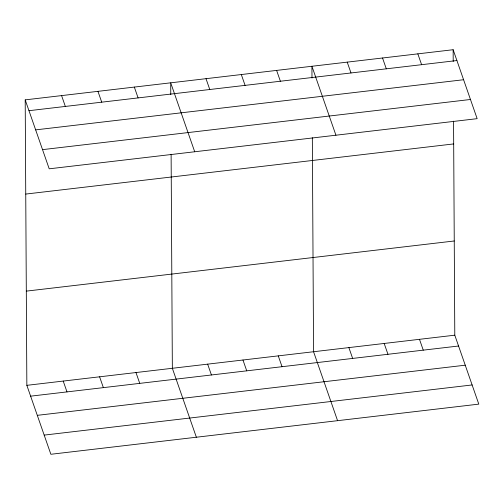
<?xml version="1.0" encoding="UTF-8"?>
<svg xmlns="http://www.w3.org/2000/svg" width="504" height="504" viewBox="0 0 504 504"><rect width="100%" height="100%" fill="white"/><g stroke="black" fill="none" stroke-linecap="round" stroke-linejoin="round"><path stroke-width="0.76" d="M25.2 99.868L453.14 49.72L477.149 118.667L49.209 168.815L25.2 99.868L26.851 385.333L50.86 454.28L478.8 404.132L454.791 335.185L453.556 121.155M28.974 110.697L456.914 60.549M35.652 129.875L463.592 79.727M42.531 149.638L470.471 99.483M25.742 194.072L453.688 143.923M26.302 291.129L454.249 240.981M26.851 385.333L454.791 335.185M30.618 396.163L458.564 346.015M37.296 415.34L465.242 365.192M44.182 435.103L472.122 384.955M417.835 53.859L421.609 64.688M382.53 57.992L386.303 68.821M347.224 62.131L350.998 72.96M419.486 339.324L423.259 350.154M335.929 135.217L311.919 66.27L311.989 78.044M384.18 343.457L387.954 354.287M276.614 70.403L280.388 81.232M348.875 347.596L352.649 358.426M241.309 74.542L245.083 85.371M337.579 420.683L313.57 351.735L312.335 137.705M206.004 78.681L209.777 89.51M278.265 355.874L282.038 366.704M194.708 151.761L170.698 82.82L170.768 94.595M242.959 360.007L246.733 370.837M134.322 87.079L138.096 97.908M207.654 364.146L211.428 374.976M97.952 91.344L101.72 102.173M196.358 437.233L172.349 368.285L171.114 154.255M61.576 95.603L65.344 106.432M135.973 372.544L139.747 383.374M99.597 376.809L103.37 387.639M63.22 381.074L66.994 391.904M453.14 49.72L453.209 61.494"/></g></svg>
